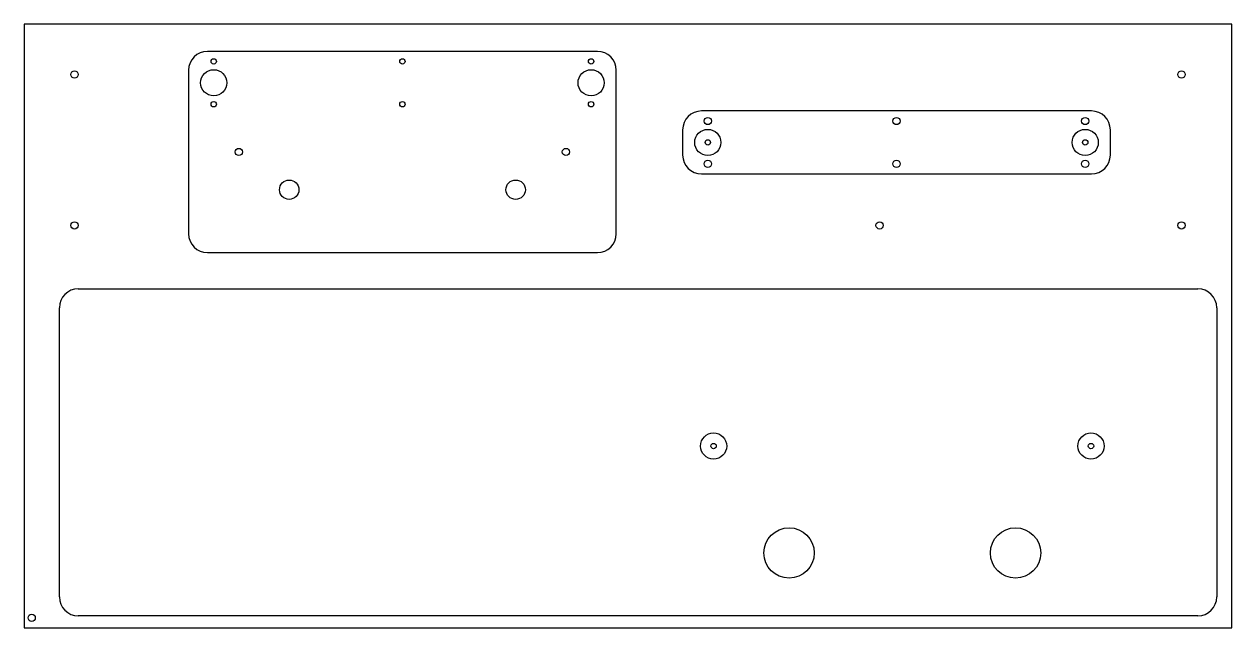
# Model space of a CAD drawing. Extents: x 0 to 24, y 0 to 12.
import ezdxf

# ---------------------------------------------------------------- set-up
doc = ezdxf.new("R2010")
doc.units = 0
for name, color, linetype in [('adapter_boundary', 5, 'CONTINUOUS'), ('adapter_magnet_pocket', 5, 'CONTINUOUS'), ('adapter_tap_hole_6-32', 5, 'CONTINUOUS'), ('adapter_thru_hole_6-32', 5, 'CONTINUOUS'), ('guard_boundary', 2, 'CONTINUOUS'), ('guard_clearance_hole', 2, 'CONTINUOUS'), ('guard_magnet_pocket', 2, 'CONTINUOUS'), ('guard_tap_hole_6-32', 2, 'CONTINUOUS'), ('mount_boundary', 3, 'CONTINUOUS'), ('mount_carriage_thru_hole', 3, 'CONTINUOUS'), ('mount_magnet_thru_hole', 3, 'CONTINUOUS'), ('mount_tap_hole_6-32', 3, 'CONTINUOUS'), ('mount_thru_hole_6-32', 3, 'CONTINUOUS'), ('stock_boundary', 8, 'CONTINUOUS'), ('stock_thru_hole_6-32', 8, 'CONTINUOUS')]:
    doc.layers.add(name, color=color, linetype=linetype)

msp = doc.modelspace()

# ---------------------------------------------------------------- linework, layer by layer
at = {"layer": 'adapter_boundary'}
for p, q in [((21.211, 10.274), (13.461, 10.274)), ((13.086, 9.899), (13.086, 9.399)), ((21.586, 9.399), (21.586, 9.899)), ((13.461, 9.024), (21.211, 9.024))]:
    msp.add_line(p, q, dxfattribs=at)
for centre, start, end in [((13.461, 9.899), 90, 180), ((21.211, 9.899), 0, 90), ((13.461, 9.399), 180, 270), ((21.211, 9.399), 270, 0)]:
    msp.add_arc(centre, 0.375, start, end, dxfattribs=at)
at = {"layer": 'adapter_magnet_pocket'}
for centre in [(13.586, 9.649), (21.086, 9.649)]:
    msp.add_circle(centre, 0.26, dxfattribs=at)
at = {"layer": 'adapter_tap_hole_6-32'}
for centre in [(13.586, 9.649), (21.086, 9.649)]:
    msp.add_circle(centre, 0.0532, dxfattribs=at)
at = {"layer": 'adapter_thru_hole_6-32'}
for centre in [(13.586, 10.074), (17.336, 10.074), (21.086, 10.074), (13.586, 9.224), (17.336, 9.224), (21.086, 9.224)]:
    msp.add_circle(centre, 0.072, dxfattribs=at)
at = {"layer": 'guard_boundary'}
for p, q in [((1.076, 6.739), (23.326, 6.739)), ((0.701, 0.614), (0.701, 6.364)), ((23.701, 6.364), (23.701, 0.614)), ((23.326, 0.239), (1.076, 0.239))]:
    msp.add_line(p, q, dxfattribs=at)
for centre, start, end in [((1.076, 6.364), 90, 180), ((23.326, 6.364), 360, 90), ((1.076, 0.614), 180, 270), ((23.326, 0.614), 270, 360)]:
    msp.add_arc(centre, 0.375, start, end, dxfattribs=at)
at = {"layer": 'guard_clearance_hole'}
for centre in [(15.201, 1.489), (19.701, 1.489)]:
    msp.add_circle(centre, 0.5, dxfattribs=at)
at = {"layer": 'guard_magnet_pocket'}
for centre in [(13.701, 3.614), (21.201, 3.614)]:
    msp.add_circle(centre, 0.26, dxfattribs=at)
at = {"layer": 'guard_tap_hole_6-32'}
for centre in [(13.701, 3.614), (21.201, 3.614)]:
    msp.add_circle(centre, 0.0532, dxfattribs=at)
at = {"layer": 'mount_boundary'}
for p, q in [((11.392, 11.459), (3.642, 11.459)), ((3.267, 11.084), (3.267, 7.834)), ((11.767, 7.834), (11.767, 11.084)), ((3.642, 7.459), (11.392, 7.459))]:
    msp.add_line(p, q, dxfattribs=at)
for centre, start, end in [((3.642, 11.084), 90, 180), ((11.392, 11.084), 0, 90), ((3.642, 7.834), 180, 270), ((11.392, 7.834), 270, 0)]:
    msp.add_arc(centre, 0.375, start, end, dxfattribs=at)
at = {"layer": 'mount_carriage_thru_hole'}
for centre in [(5.267, 8.709), (9.767, 8.709)]:
    msp.add_circle(centre, 0.193, dxfattribs=at)
at = {"layer": 'mount_magnet_thru_hole'}
for centre in [(3.767, 10.834), (11.267, 10.834)]:
    msp.add_circle(centre, 0.26, dxfattribs=at)
at = {"layer": 'mount_tap_hole_6-32'}
for centre in [(3.767, 11.259), (7.517, 11.259), (11.267, 11.259), (3.767, 10.409), (7.517, 10.409), (11.267, 10.409)]:
    msp.add_circle(centre, 0.0535, dxfattribs=at)
at = {"layer": 'mount_thru_hole_6-32'}
for centre in [(4.267, 9.459), (10.767, 9.459)]:
    msp.add_circle(centre, 0.072, dxfattribs=at)
at = {"layer": 'stock_boundary'}
for p, q in [((24, 12), (0, 12)), ((0, 12), (0, 0)), ((24, 0), (24, 12)), ((0, 0), (24, 0))]:
    msp.add_line(p, q, dxfattribs=at)
at = {"layer": 'stock_thru_hole_6-32'}
for centre in [(1, 11), (23, 11), (1, 8), (17, 8), (23, 8), (0.15, 0.2)]:
    msp.add_circle(centre, 0.072, dxfattribs=at)

doc.saveas('drawing.dxf')
